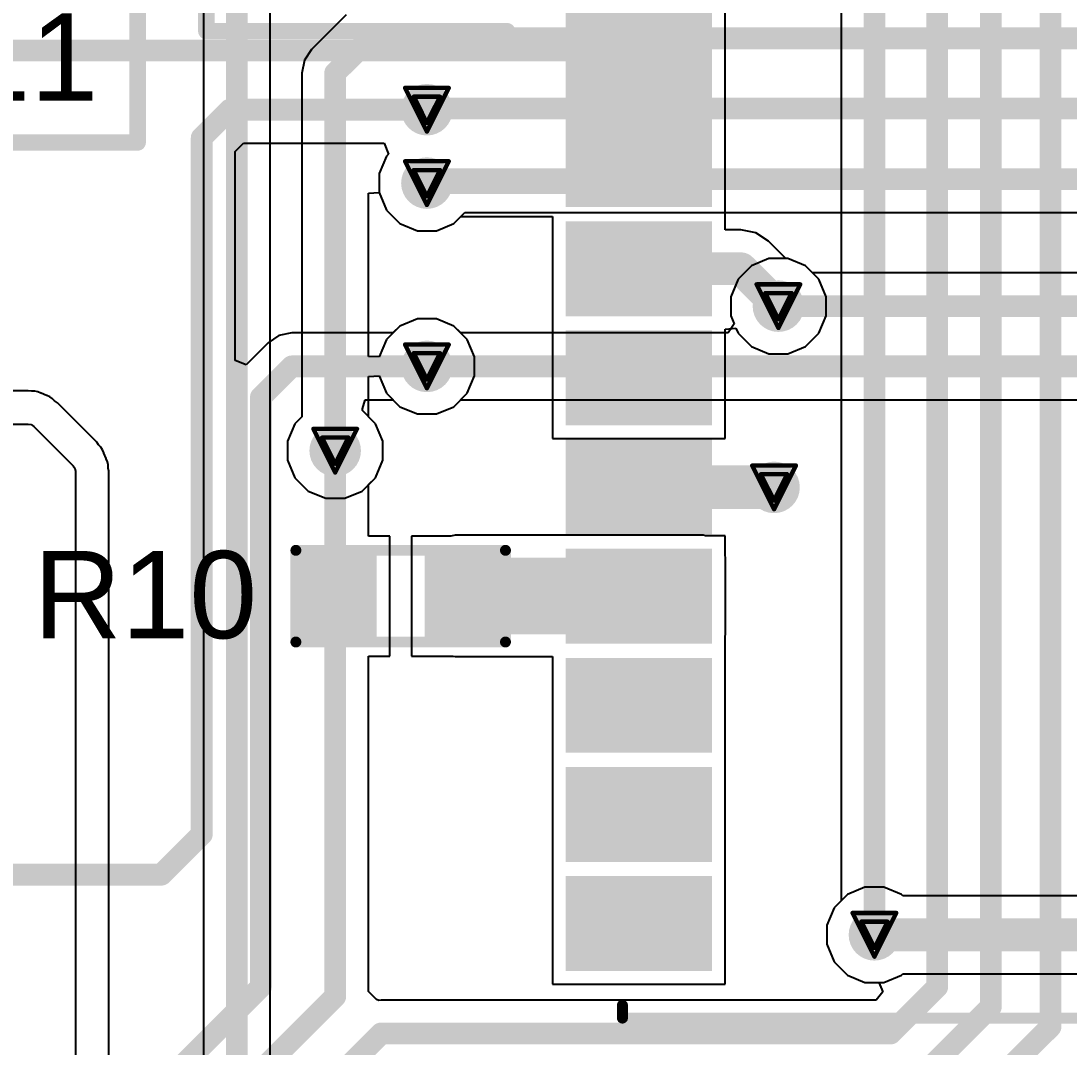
# Model space of a CAD drawing. Header units: inches. Extents: x -1 to 208, y -10 to 150.
# Drawn here: x 24.06 to 36.25, y 49.77 to 61.71 of the extents above; entities that cross this region are included whole.
import ezdxf

# ---------------------------------------------------------------- set-up
doc = ezdxf.new("R2010")
doc.units = ezdxf.units.IN
for name, color, linetype in [('Bottom Layer', 5, 'Continuous'), ('Drill Drawing', 1, 'Continuous'), ('Top Layer', 1, 'Continuous'), ('Top Overlay', 2, 'Continuous'), ('Top Paste', 8, 'Continuous'), ('Top Solder', 216, 'Continuous'), ('Via Holes', 16, 'Continuous')]:
    doc.layers.add(name, color=color, linetype=linetype)
doc.styles.add('Arial', font='', dxfattribs={"height": 0.2})
doc.styles.get('Arial').set_extended_font_data('Arial')

# ---------------------------------------------------------------- blocks, each defined once
blk = doc.blocks.new('ESP32_WROVER_E_N16R8_12')
at = {"layer": 'Top Layer'}
for points in [[(-9.5, -0.82), (-8, -0.82), (-8, -1.72), (-9.5, -1.72)], [(-9.5, -2.09), (-8, -2.09), (-8, -2.99), (-9.5, -2.99)], [(-9.5, -3.36), (-8, -3.36), (-8, -4.26), (-9.5, -4.26)], [(-9.5, -4.63), (-8, -4.63), (-8, -5.53), (-9.5, -5.53)], [(-9.5, -5.9), (-8, -5.9), (-8, -6.8), (-9.5, -6.8)], [(-9.5, -7.17), (-8, -7.17), (-8, -8.07), (-9.5, -8.07)], [(-9.5, -8.44), (-8, -8.44), (-8, -9.34), (-9.5, -9.34)], [(-9.5, -9.71), (-8, -9.71), (-8, -10.61), (-9.5, -10.61)], [(-9.5, -10.98), (-8, -10.98), (-8, -11.88), (-9.5, -11.88)]]:
    blk.add_hatch(color=1, dxfattribs=at).paths.add_polyline_path(points)
at = {"layer": 'Top Paste'}
for points in [[(-9.5, -0.82), (-8, -0.82), (-8, -1.72), (-9.5, -1.72)], [(-9.5, -2.09), (-8, -2.09), (-8, -2.99), (-9.5, -2.99)], [(-9.5, -3.36), (-8, -3.36), (-8, -4.26), (-9.5, -4.26)], [(-9.5, -4.63), (-8, -4.63), (-8, -5.53), (-9.5, -5.53)], [(-9.5, -5.9), (-8, -5.9), (-8, -6.8), (-9.5, -6.8)], [(-9.5, -7.17), (-8, -7.17), (-8, -8.07), (-9.5, -8.07)], [(-9.5, -8.44), (-8, -8.44), (-8, -9.34), (-9.5, -9.34)], [(-9.5, -9.71), (-8, -9.71), (-8, -10.61), (-9.5, -10.61)], [(-9.5, -10.98), (-8, -10.98), (-8, -11.88), (-9.5, -11.88)]]:
    blk.add_hatch(color=8, dxfattribs=at).paths.add_polyline_path(points)
at = {"layer": 'Top Solder'}
for points in [[(-9.602, -0.718), (-7.898, -0.718), (-7.898, -1.822), (-9.602, -1.822)], [(-9.602, -1.988), (-7.898, -1.988), (-7.898, -3.092), (-9.602, -3.092)], [(-9.602, -3.258), (-7.898, -3.258), (-7.898, -4.362), (-9.602, -4.362)], [(-9.602, -4.528), (-7.898, -4.528), (-7.898, -5.632), (-9.602, -5.632)], [(-9.602, -5.798), (-7.898, -5.798), (-7.898, -6.902), (-9.602, -6.902)], [(-9.602, -7.068), (-7.898, -7.068), (-7.898, -8.172), (-9.602, -8.172)], [(-9.602, -8.338), (-7.898, -8.338), (-7.898, -9.442), (-9.602, -9.442)], [(-9.602, -9.608), (-7.898, -9.608), (-7.898, -10.712), (-9.602, -10.712)], [(-9.602, -10.878), (-7.898, -10.878), (-7.898, -11.982), (-9.602, -11.982)]]:
    blk.add_hatch(color=216, dxfattribs=at).paths.add_polyline_path(points)
at = {"layer": 'Top Overlay'}
for points in [[(-8.94, -12.53, 0.127, 0.127, 0), (-8.94, -12.38, 0.127, 0.127, 0)], [(-8.94, -12.53, 0.127, 0.127, 0), (9.06, -12.53, 0.127, 0.127, 0)]]:
    blk.add_lwpolyline(points, format="xyseb", dxfattribs=at)
for points in [[(-8.972, -12.38, 0.0635, 0.0635, 1), (-8.908, -12.38, 0.0635, 0.0635, 1)], [(-8.972, -12.53, 0.0635, 0.0635, 1), (-8.908, -12.53, 0.0635, 0.0635, 1)], [(-8.972, -12.53, 0.0635, 0.0635, 1), (-8.908, -12.53, 0.0635, 0.0635, 1)]]:
    blk.add_lwpolyline(points, format="xyseb", close=True, dxfattribs=at)
blk = doc.blocks.new('R___0603_68')
at = {"layer": 'Top Layer'}
for points in [[(-0.381, 0.4445), (-0.381, -0.4445), (-1.143, -0.4445), (-1.143, 0.4445)], [(1.143, 0.4445), (1.143, -0.4445), (0.381, -0.4445), (0.381, 0.4445)]]:
    blk.add_hatch(color=1, dxfattribs=at).paths.add_polyline_path(points)
at = {"layer": 'Top Paste'}
for points in [[(-0.381, 0.4445), (-0.381, -0.4445), (-1.143, -0.4445), (-1.143, 0.4445)], [(1.143, 0.4445), (1.143, -0.4445), (0.381, -0.4445), (0.381, 0.4445)]]:
    blk.add_hatch(color=8, dxfattribs=at).paths.add_polyline_path(points)
at = {"layer": 'Top Solder'}
for points in [[(-0.2794, 0.5461), (-0.2794, -0.5461), (-1.2446, -0.5461), (-1.2446, 0.5461)], [(1.2446, 0.5461), (1.2446, -0.5461), (0.2794, -0.5461), (0.2794, 0.5461)]]:
    blk.add_hatch(color=216, dxfattribs=at).paths.add_polyline_path(points)
at = {"layer": 'Top Overlay'}
for points in [[(-1.2192, 0.5334, 0.127, 0.127, 0), (-1.2192, -0.5334, 0.127, 0.127, 0)], [(1.2192, 0.5334, 0.127, 0.127, 0), (-1.2192, 0.5334, 0.127, 0.127, 0)], [(1.2192, 0.5334, 0.127, 0.127, 0), (1.2192, -0.5334, 0.127, 0.127, 0)], [(1.2192, -0.5334, 0.127, 0.127, 0), (-1.2192, -0.5334, 0.127, 0.127, 0)]]:
    blk.add_lwpolyline(points, format="xyseb", dxfattribs=at)
for points in [[(-1.25095, 0.5334, 0.0635, 0.0635, 1), (-1.18745, 0.5334, 0.0635, 0.0635, 1)], [(-1.25095, 0.5334, 0.0635, 0.0635, 1), (-1.18745, 0.5334, 0.0635, 0.0635, 1)], [(1.18745, 0.5334, 0.0635, 0.0635, 1), (1.25095, 0.5334, 0.0635, 0.0635, 1)], [(1.18745, 0.5334, 0.0635, 0.0635, 1), (1.25095, 0.5334, 0.0635, 0.0635, 1)], [(-1.25095, -0.5334, 0.0635, 0.0635, 1), (-1.18745, -0.5334, 0.0635, 0.0635, 1)], [(-1.25095, -0.5334, 0.0635, 0.0635, 1), (-1.18745, -0.5334, 0.0635, 0.0635, 1)], [(1.18745, -0.5334, 0.0635, 0.0635, 1), (1.25095, -0.5334, 0.0635, 0.0635, 1)], [(1.18745, -0.5334, 0.0635, 0.0635, 1), (1.25095, -0.5334, 0.0635, 0.0635, 1)]]:
    blk.add_lwpolyline(points, format="xyseb", close=True, dxfattribs=at)

msp = doc.modelspace()

# ---------------------------------------------------------------- hatches: boundary and pattern name
at = {"layer": 'Bottom Layer'}
h = msp.add_hatch(color=5, dxfattribs=at)
edge = h.paths.add_edge_path()
edge.add_arc((28.778, 60.681), 0.3, 0, 360)
h = msp.add_hatch(color=5, dxfattribs=at)
edge = h.paths.add_edge_path()
edge.add_arc((28.778, 59.827), 0.3, 0, 360)
h = msp.add_hatch(color=5, dxfattribs=at)
edge = h.paths.add_edge_path()
edge.add_arc((32.868, 58.395), 0.3, 0, 360)
h = msp.add_hatch(color=5, dxfattribs=at)
edge = h.paths.add_edge_path()
edge.add_arc((28.778, 57.694), 0.3, 0, 360)
h = msp.add_hatch(color=5, dxfattribs=at)
edge = h.paths.add_edge_path()
edge.add_arc((27.711, 56.713), 0.3, 0, 360)
h = msp.add_hatch(color=5, dxfattribs=at)
edge = h.paths.add_edge_path()
edge.add_arc((32.817, 56.286), 0.3, 0, 360)
h = msp.add_hatch(color=5, dxfattribs=at)
edge = h.paths.add_edge_path()
edge.add_arc((33.985, 51.079), 0.3, 0, 360)
at = {"layer": 'Top Layer'}
h = msp.add_hatch(color=1, dxfattribs=at)
edge = h.paths.add_edge_path()
edge.add_arc((28.778, 60.681), 0.3, 0, 360)
h = msp.add_hatch(color=1, dxfattribs=at)
edge = h.paths.add_edge_path()
edge.add_arc((28.778, 59.827), 0.3, 0, 360)
h = msp.add_hatch(color=1, dxfattribs=at)
edge = h.paths.add_edge_path()
edge.add_arc((32.868, 58.395), 0.3, 0, 360)
h = msp.add_hatch(color=1, dxfattribs=at)
edge = h.paths.add_edge_path()
edge.add_arc((28.778, 57.694), 0.3, 0, 360)
h = msp.add_hatch(color=1, dxfattribs=at)
edge = h.paths.add_edge_path()
edge.add_arc((27.711, 56.713), 0.3, 0, 360)
h = msp.add_hatch(color=1, dxfattribs=at)
edge = h.paths.add_edge_path()
edge.add_arc((32.817, 56.286), 0.3, 0, 360)
msp.add_hatch(color=1, dxfattribs=at).paths.add_polyline_path([(29.108, 54.576), (31.993, 54.576), (31.993, 55.47), (29.108, 55.47)])
h = msp.add_hatch(color=1, dxfattribs=at)
edge = h.paths.add_edge_path()
edge.add_arc((33.985, 51.079), 0.3, 0, 360)
at = {"layer": 'Via Holes'}
h = msp.add_hatch(color=7, dxfattribs=at)
edge = h.paths.add_edge_path()
edge.add_arc((28.778, 60.681), 0.15, 0, 360)
h = msp.add_hatch(color=7, dxfattribs=at)
edge = h.paths.add_edge_path()
edge.add_arc((28.778, 59.827), 0.15, 0, 360)
h = msp.add_hatch(color=7, dxfattribs=at)
edge = h.paths.add_edge_path()
edge.add_arc((32.868, 58.395), 0.15, 0, 360)
h = msp.add_hatch(color=7, dxfattribs=at)
edge = h.paths.add_edge_path()
edge.add_arc((28.778, 57.694), 0.15, 0, 360)
h = msp.add_hatch(color=7, dxfattribs=at)
edge = h.paths.add_edge_path()
edge.add_arc((27.711, 56.713), 0.15, 0, 360)
h = msp.add_hatch(color=7, dxfattribs=at)
edge = h.paths.add_edge_path()
edge.add_arc((32.817, 56.286), 0.15, 0, 360)
h = msp.add_hatch(color=7, dxfattribs=at)
edge = h.paths.add_edge_path()
edge.add_arc((33.985, 51.079), 0.15, 0, 360)

# ---------------------------------------------------------------- linework, layer by layer
at = {"layer": 'Bottom Layer'}
for p, q in [((26.956, 42.074), (26.956, 67.598)), ((26.179, 67.437), (26.179, 42.074)), ((27.84, 61.786), (27.437, 61.383)), ((27.437, 61.383), (27.353, 61.257)), ((27.353, 61.257), (27.323, 61.108)), ((27.323, 61.108), (27.323, 57.108)), ((28.1, 59.71), (28.224, 59.716)), ((28.1, 57.811), (28.1, 59.71)), ((28.224, 59.716), (28.309, 59.513)), ((28.309, 59.513), (28.464, 59.357)), ((29.092, 59.357), (29.219, 59.484)), ((29.219, 59.484), (53.448, 59.484)), ((28.464, 59.357), (28.668, 59.273)), ((28.668, 59.273), (28.888, 59.273)), ((28.888, 59.273), (29.092, 59.357)), ((32.757, 58.949), (32.554, 58.864)), ((32.978, 58.949), (32.757, 58.949)), ((33.181, 58.864), (32.978, 58.949)), ((32.554, 58.864), (32.398, 58.708)), ((33.263, 58.783), (33.181, 58.864)), ((55.267, 58.783), (33.263, 58.783)), ((32.398, 58.708), (32.314, 58.505)), ((32.314, 58.505), (32.314, 58.284)), ((28.668, 58.248), (28.464, 58.164)), ((28.888, 58.248), (28.668, 58.248)), ((29.092, 58.164), (28.888, 58.248)), ((32.353, 58.188), (32.283, 58.083)), ((32.314, 58.284), (32.353, 58.188)), ((28.464, 58.164), (28.309, 58.008)), ((29.173, 58.083), (29.092, 58.164)), ((32.283, 58.083), (29.173, 58.083)), ((28.309, 58.008), (28.224, 57.805)), ((28.224, 57.805), (28.1, 57.811)), ((28.1, 57.578), (28.224, 57.584)), ((28.1, 57.108), (28.1, 57.578)), ((28.224, 57.584), (28.309, 57.381)), ((24.139, 57.411), (13.41, 57.411)), ((24.176, 57.404), (24.139, 57.411)), ((24.215, 57.404), (24.176, 57.404)), ((24.25, 57.397), (24.215, 57.404)), ((24.285, 57.382), (24.25, 57.397)), ((24.287, 57.382), (24.285, 57.382)), ((24.289, 57.381), (24.287, 57.382)), ((24.351, 57.355), (24.289, 57.381)), ((24.353, 57.355), (24.351, 57.355)), ((24.355, 57.354), (24.353, 57.355)), ((24.39, 57.339), (24.355, 57.354)), ((24.42, 57.319), (24.39, 57.339)), ((24.447, 57.292), (24.42, 57.319)), ((28.309, 57.381), (28.464, 57.225)), ((24.479, 57.271), (24.447, 57.292)), ((24.936, 56.813), (24.479, 57.271)), ((28.464, 57.225), (28.668, 57.14)), ((28.888, 57.14), (29.092, 57.225)), ((29.092, 57.225), (29.173, 57.306)), ((29.173, 57.306), (51.172, 57.306)), ((27.323, 57.108), (27.242, 57.027)), ((28.181, 57.027), (28.1, 57.108)), ((28.668, 57.14), (28.888, 57.14)), ((12.964, 57.023), (24.139, 57.023)), ((24.139, 57.023), (24.174, 57.016)), ((24.174, 57.016), (24.204, 56.996)), ((24.204, 56.996), (24.4, 56.8)), ((27.242, 57.027), (27.157, 56.823)), ((28.265, 56.823), (28.181, 57.027)), ((24.4, 56.8), (24.662, 56.538)), ((24.958, 56.781), (24.936, 56.813)), ((24.985, 56.754), (24.958, 56.781)), ((25.005, 56.724), (24.985, 56.754)), ((25.019, 56.689), (25.005, 56.724)), ((27.157, 56.823), (27.157, 56.603)), ((28.265, 56.603), (28.265, 56.823)), ((25.021, 56.687), (25.019, 56.689)), ((25.021, 56.685), (25.021, 56.687)), ((25.046, 56.623), (25.021, 56.685)), ((25.048, 56.622), (25.046, 56.623)), ((25.048, 56.619), (25.048, 56.622)), ((25.063, 56.584), (25.048, 56.619)), ((25.07, 56.549), (25.063, 56.584)), ((27.157, 56.603), (27.242, 56.399)), ((28.181, 56.399), (28.265, 56.603)), ((24.662, 56.538), (24.682, 56.508)), ((24.682, 56.508), (24.689, 56.473)), ((24.689, 56.473), (24.689, 53.491)), ((25.07, 56.51), (25.07, 56.549)), ((25.077, 56.473), (25.07, 56.51)), ((25.077, 53.491), (25.077, 56.473)), ((27.242, 56.399), (27.398, 56.243)), ((28.025, 56.243), (28.181, 56.399)), ((27.398, 56.243), (27.601, 56.159)), ((27.822, 56.159), (28.025, 56.243)), ((27.601, 56.159), (27.822, 56.159)), ((24.689, 53.491), (24.689, 48.934)), ((25.077, 48.934), (25.077, 53.491)), ((33.875, 51.633), (33.671, 51.549)), ((34.095, 51.633), (33.875, 51.633)), ((34.299, 51.549), (34.095, 51.633)), ((33.671, 51.549), (33.516, 51.393)), ((34.315, 51.533), (34.299, 51.549)), ((53.705, 51.533), (34.315, 51.533)), ((33.516, 51.393), (33.431, 51.19)), ((33.431, 51.19), (33.431, 50.969)), ((33.431, 50.969), (33.516, 50.766)), ((33.516, 50.766), (33.671, 50.61)), ((33.671, 50.61), (33.875, 50.525)), ((34.095, 50.525), (34.299, 50.61)), ((34.299, 50.61), (34.315, 50.626)), ((34.315, 50.626), (53.517, 50.626)), ((33.875, 50.525), (34.095, 50.525))]:
    msp.add_line(p, q, dxfattribs=at)
for points in [[(26.567, 41.679, 0.254, 0.254, 0), (26.567, 67.598, 0.254, 0.254, 0)], [(27.711, 61.108, 0.254, 0.254, 0), (28.115, 61.511, 0.254, 0.254, 0)], [(28.115, 61.511, 0.254, 0.254, 0), (52.811, 61.511, 0.254, 0.254, 0)], [(27.711, 56.713, 0.254, 0.254, 0), (27.711, 61.108, 0.254, 0.254, 0)], [(28.778, 60.681, 0.254, 0.254, 0), (28.794, 60.696, 0.254, 0.254, 0)], [(28.794, 60.696, 0.254, 0.254, 0), (36.738, 60.696, 0.254, 0.254, 0)], [(28.778, 59.827, 0.254, 0.254, 0), (28.824, 59.873, 0.254, 0.254, 0)], [(28.824, 59.873, 0.254, 0.254, 0), (53.751, 59.873, 0.254, 0.254, 0)], [(32.868, 58.395, 0.254, 0.254, 0), (55.662, 58.395, 0.254, 0.254, 0)], [(28.778, 57.694, 0.254, 0.254, 0), (51.567, 57.694, 0.254, 0.254, 0)], [(33.985, 51.079, 0.381, 0.381, 0), (53.705, 51.079, 0.381, 0.381, 0)]]:
    msp.add_lwpolyline(points, format="xyseb", dxfattribs=at)
for points in [[(28.051, 61.511, 0.127, 0.127, 1), (28.178, 61.511, 0.127, 0.127, 1)], [(28.051, 61.511, 0.127, 0.127, 1), (28.178, 61.511, 0.127, 0.127, 1)], [(27.648, 61.108, 0.127, 0.127, 1), (27.775, 61.108, 0.127, 0.127, 1)], [(27.648, 61.108, 0.127, 0.127, 1), (27.775, 61.108, 0.127, 0.127, 1)], [(28.715, 60.681, 0.127, 0.127, 1), (28.842, 60.681, 0.127, 0.127, 1)], [(28.73, 60.696, 0.127, 0.127, 1), (28.857, 60.696, 0.127, 0.127, 1)], [(28.73, 60.696, 0.127, 0.127, 1), (28.857, 60.696, 0.127, 0.127, 1)], [(28.761, 59.873, 0.127, 0.127, 1), (28.888, 59.873, 0.127, 0.127, 1)], [(28.761, 59.873, 0.127, 0.127, 1), (28.888, 59.873, 0.127, 0.127, 1)], [(28.715, 59.827, 0.127, 0.127, 1), (28.842, 59.827, 0.127, 0.127, 1)], [(32.804, 58.395, 0.127, 0.127, 1), (32.931, 58.395, 0.127, 0.127, 1)], [(28.715, 57.694, 0.127, 0.127, 1), (28.842, 57.694, 0.127, 0.127, 1)], [(27.648, 56.713, 0.127, 0.127, 1), (27.775, 56.713, 0.127, 0.127, 1)], [(33.89, 51.079, 0.191, 0.191, 1), (34.08, 51.079, 0.191, 0.191, 1)]]:
    msp.add_lwpolyline(points, format="xyseb", close=True, dxfattribs=at)
at = {"layer": 'Drill Drawing'}
for points in [[(28.524, 60.935, 0.0508, 0.0508, 0), (29.032, 60.935, 0.0508, 0.0508, 0)], [(28.524, 60.935, 0.0508, 0.0508, 0), (28.778, 60.427, 0.0508, 0.0508, 0)], [(28.626, 60.833, 0.0508, 0.0508, 0), (28.931, 60.833, 0.0508, 0.0508, 0)], [(28.626, 60.833, 0.0508, 0.0508, 0), (28.778, 60.528, 0.0508, 0.0508, 0)], [(28.778, 60.427, 0.0508, 0.0508, 0), (29.032, 60.935, 0.0508, 0.0508, 0)], [(28.778, 60.528, 0.0508, 0.0508, 0), (28.931, 60.833, 0.0508, 0.0508, 0)], [(28.524, 60.081, 0.0508, 0.0508, 0), (29.032, 60.081, 0.0508, 0.0508, 0)], [(28.524, 60.081, 0.0508, 0.0508, 0), (28.778, 59.573, 0.0508, 0.0508, 0)], [(28.626, 59.979, 0.0508, 0.0508, 0), (28.931, 59.979, 0.0508, 0.0508, 0)], [(28.626, 59.979, 0.0508, 0.0508, 0), (28.778, 59.674, 0.0508, 0.0508, 0)], [(28.778, 59.573, 0.0508, 0.0508, 0), (29.032, 60.081, 0.0508, 0.0508, 0)], [(28.778, 59.674, 0.0508, 0.0508, 0), (28.931, 59.979, 0.0508, 0.0508, 0)], [(32.614, 58.649, 0.0508, 0.0508, 0), (33.122, 58.649, 0.0508, 0.0508, 0)], [(32.614, 58.649, 0.0508, 0.0508, 0), (32.868, 58.141, 0.0508, 0.0508, 0)], [(32.868, 58.141, 0.0508, 0.0508, 0), (33.122, 58.649, 0.0508, 0.0508, 0)], [(32.715, 58.547, 0.0508, 0.0508, 0), (33.02, 58.547, 0.0508, 0.0508, 0)], [(32.715, 58.547, 0.0508, 0.0508, 0), (32.868, 58.242, 0.0508, 0.0508, 0)], [(32.868, 58.242, 0.0508, 0.0508, 0), (33.02, 58.547, 0.0508, 0.0508, 0)], [(28.524, 57.948, 0.0508, 0.0508, 0), (29.032, 57.948, 0.0508, 0.0508, 0)], [(28.524, 57.948, 0.0508, 0.0508, 0), (28.778, 57.44, 0.0508, 0.0508, 0)], [(28.778, 57.44, 0.0508, 0.0508, 0), (29.032, 57.948, 0.0508, 0.0508, 0)], [(28.626, 57.847, 0.0508, 0.0508, 0), (28.931, 57.847, 0.0508, 0.0508, 0)], [(28.626, 57.847, 0.0508, 0.0508, 0), (28.778, 57.542, 0.0508, 0.0508, 0)], [(28.778, 57.542, 0.0508, 0.0508, 0), (28.931, 57.847, 0.0508, 0.0508, 0)], [(27.457, 56.967, 0.0508, 0.0508, 0), (27.965, 56.967, 0.0508, 0.0508, 0)], [(27.457, 56.967, 0.0508, 0.0508, 0), (27.711, 56.459, 0.0508, 0.0508, 0)], [(27.711, 56.459, 0.0508, 0.0508, 0), (27.965, 56.967, 0.0508, 0.0508, 0)], [(27.559, 56.865, 0.0508, 0.0508, 0), (27.864, 56.865, 0.0508, 0.0508, 0)], [(27.559, 56.865, 0.0508, 0.0508, 0), (27.711, 56.561, 0.0508, 0.0508, 0)], [(27.711, 56.561, 0.0508, 0.0508, 0), (27.864, 56.865, 0.0508, 0.0508, 0)], [(32.563, 56.54, 0.0508, 0.0508, 0), (33.071, 56.54, 0.0508, 0.0508, 0)], [(32.563, 56.54, 0.0508, 0.0508, 0), (32.817, 56.032, 0.0508, 0.0508, 0)], [(32.664, 56.439, 0.0508, 0.0508, 0), (32.969, 56.439, 0.0508, 0.0508, 0)], [(32.664, 56.439, 0.0508, 0.0508, 0), (32.817, 56.134, 0.0508, 0.0508, 0)], [(32.817, 56.032, 0.0508, 0.0508, 0), (33.071, 56.54, 0.0508, 0.0508, 0)], [(32.817, 56.134, 0.0508, 0.0508, 0), (32.969, 56.439, 0.0508, 0.0508, 0)], [(33.731, 51.333, 0.0508, 0.0508, 0), (34.239, 51.333, 0.0508, 0.0508, 0)], [(33.731, 51.333, 0.0508, 0.0508, 0), (33.985, 50.825, 0.0508, 0.0508, 0)], [(33.985, 50.825, 0.0508, 0.0508, 0), (34.239, 51.333, 0.0508, 0.0508, 0)], [(33.833, 51.232, 0.0508, 0.0508, 0), (34.138, 51.232, 0.0508, 0.0508, 0)], [(33.833, 51.232, 0.0508, 0.0508, 0), (33.985, 50.927, 0.0508, 0.0508, 0)], [(33.985, 50.927, 0.0508, 0.0508, 0), (34.138, 51.232, 0.0508, 0.0508, 0)]]:
    msp.add_lwpolyline(points, format="xyseb", dxfattribs=at)
for points in [[(28.512, 60.935, 0.0254, 0.0254, 1), (28.537, 60.935, 0.0254, 0.0254, 1)], [(28.512, 60.935, 0.0254, 0.0254, 1), (28.537, 60.935, 0.0254, 0.0254, 1)], [(28.613, 60.833, 0.0254, 0.0254, 1), (28.639, 60.833, 0.0254, 0.0254, 1)], [(28.613, 60.833, 0.0254, 0.0254, 1), (28.639, 60.833, 0.0254, 0.0254, 1)], [(28.918, 60.833, 0.0254, 0.0254, 1), (28.943, 60.833, 0.0254, 0.0254, 1)], [(28.918, 60.833, 0.0254, 0.0254, 1), (28.943, 60.833, 0.0254, 0.0254, 1)], [(29.02, 60.935, 0.0254, 0.0254, 1), (29.045, 60.935, 0.0254, 0.0254, 1)], [(29.02, 60.935, 0.0254, 0.0254, 1), (29.045, 60.935, 0.0254, 0.0254, 1)], [(28.765, 60.528, 0.0254, 0.0254, 1), (28.791, 60.528, 0.0254, 0.0254, 1)], [(28.765, 60.528, 0.0254, 0.0254, 1), (28.791, 60.528, 0.0254, 0.0254, 1)], [(28.765, 60.427, 0.0254, 0.0254, 1), (28.791, 60.427, 0.0254, 0.0254, 1)], [(28.765, 60.427, 0.0254, 0.0254, 1), (28.791, 60.427, 0.0254, 0.0254, 1)], [(28.512, 60.081, 0.0254, 0.0254, 1), (28.537, 60.081, 0.0254, 0.0254, 1)], [(28.512, 60.081, 0.0254, 0.0254, 1), (28.537, 60.081, 0.0254, 0.0254, 1)], [(28.613, 59.979, 0.0254, 0.0254, 1), (28.639, 59.979, 0.0254, 0.0254, 1)], [(28.613, 59.979, 0.0254, 0.0254, 1), (28.639, 59.979, 0.0254, 0.0254, 1)], [(28.918, 59.979, 0.0254, 0.0254, 1), (28.943, 59.979, 0.0254, 0.0254, 1)], [(28.918, 59.979, 0.0254, 0.0254, 1), (28.943, 59.979, 0.0254, 0.0254, 1)], [(29.02, 60.081, 0.0254, 0.0254, 1), (29.045, 60.081, 0.0254, 0.0254, 1)], [(29.02, 60.081, 0.0254, 0.0254, 1), (29.045, 60.081, 0.0254, 0.0254, 1)], [(28.765, 59.674, 0.0254, 0.0254, 1), (28.791, 59.674, 0.0254, 0.0254, 1)], [(28.765, 59.674, 0.0254, 0.0254, 1), (28.791, 59.674, 0.0254, 0.0254, 1)], [(28.765, 59.573, 0.0254, 0.0254, 1), (28.791, 59.573, 0.0254, 0.0254, 1)], [(28.765, 59.573, 0.0254, 0.0254, 1), (28.791, 59.573, 0.0254, 0.0254, 1)], [(32.601, 58.649, 0.0254, 0.0254, 1), (32.626, 58.649, 0.0254, 0.0254, 1)], [(32.601, 58.649, 0.0254, 0.0254, 1), (32.626, 58.649, 0.0254, 0.0254, 1)], [(33.109, 58.649, 0.0254, 0.0254, 1), (33.134, 58.649, 0.0254, 0.0254, 1)], [(33.109, 58.649, 0.0254, 0.0254, 1), (33.134, 58.649, 0.0254, 0.0254, 1)], [(32.703, 58.547, 0.0254, 0.0254, 1), (32.728, 58.547, 0.0254, 0.0254, 1)], [(32.703, 58.547, 0.0254, 0.0254, 1), (32.728, 58.547, 0.0254, 0.0254, 1)], [(33.007, 58.547, 0.0254, 0.0254, 1), (33.033, 58.547, 0.0254, 0.0254, 1)], [(33.007, 58.547, 0.0254, 0.0254, 1), (33.033, 58.547, 0.0254, 0.0254, 1)], [(32.855, 58.242, 0.0254, 0.0254, 1), (32.88, 58.242, 0.0254, 0.0254, 1)], [(32.855, 58.242, 0.0254, 0.0254, 1), (32.88, 58.242, 0.0254, 0.0254, 1)], [(32.855, 58.141, 0.0254, 0.0254, 1), (32.88, 58.141, 0.0254, 0.0254, 1)], [(32.855, 58.141, 0.0254, 0.0254, 1), (32.88, 58.141, 0.0254, 0.0254, 1)], [(28.512, 57.948, 0.0254, 0.0254, 1), (28.537, 57.948, 0.0254, 0.0254, 1)], [(28.512, 57.948, 0.0254, 0.0254, 1), (28.537, 57.948, 0.0254, 0.0254, 1)], [(29.02, 57.948, 0.0254, 0.0254, 1), (29.045, 57.948, 0.0254, 0.0254, 1)], [(29.02, 57.948, 0.0254, 0.0254, 1), (29.045, 57.948, 0.0254, 0.0254, 1)], [(28.613, 57.847, 0.0254, 0.0254, 1), (28.639, 57.847, 0.0254, 0.0254, 1)], [(28.613, 57.847, 0.0254, 0.0254, 1), (28.639, 57.847, 0.0254, 0.0254, 1)], [(28.918, 57.847, 0.0254, 0.0254, 1), (28.943, 57.847, 0.0254, 0.0254, 1)], [(28.918, 57.847, 0.0254, 0.0254, 1), (28.943, 57.847, 0.0254, 0.0254, 1)], [(28.765, 57.542, 0.0254, 0.0254, 1), (28.791, 57.542, 0.0254, 0.0254, 1)], [(28.765, 57.542, 0.0254, 0.0254, 1), (28.791, 57.542, 0.0254, 0.0254, 1)], [(28.765, 57.44, 0.0254, 0.0254, 1), (28.791, 57.44, 0.0254, 0.0254, 1)], [(28.765, 57.44, 0.0254, 0.0254, 1), (28.791, 57.44, 0.0254, 0.0254, 1)], [(27.445, 56.967, 0.0254, 0.0254, 1), (27.47, 56.967, 0.0254, 0.0254, 1)], [(27.445, 56.967, 0.0254, 0.0254, 1), (27.47, 56.967, 0.0254, 0.0254, 1)], [(27.953, 56.967, 0.0254, 0.0254, 1), (27.978, 56.967, 0.0254, 0.0254, 1)], [(27.953, 56.967, 0.0254, 0.0254, 1), (27.978, 56.967, 0.0254, 0.0254, 1)], [(27.546, 56.865, 0.0254, 0.0254, 1), (27.572, 56.865, 0.0254, 0.0254, 1)], [(27.546, 56.865, 0.0254, 0.0254, 1), (27.572, 56.865, 0.0254, 0.0254, 1)], [(27.851, 56.865, 0.0254, 0.0254, 1), (27.877, 56.865, 0.0254, 0.0254, 1)], [(27.851, 56.865, 0.0254, 0.0254, 1), (27.877, 56.865, 0.0254, 0.0254, 1)], [(27.699, 56.561, 0.0254, 0.0254, 1), (27.724, 56.561, 0.0254, 0.0254, 1)], [(27.699, 56.561, 0.0254, 0.0254, 1), (27.724, 56.561, 0.0254, 0.0254, 1)], [(27.699, 56.459, 0.0254, 0.0254, 1), (27.724, 56.459, 0.0254, 0.0254, 1)], [(27.699, 56.459, 0.0254, 0.0254, 1), (27.724, 56.459, 0.0254, 0.0254, 1)], [(32.55, 56.54, 0.0254, 0.0254, 1), (32.575, 56.54, 0.0254, 0.0254, 1)], [(32.55, 56.54, 0.0254, 0.0254, 1), (32.575, 56.54, 0.0254, 0.0254, 1)], [(32.652, 56.439, 0.0254, 0.0254, 1), (32.677, 56.439, 0.0254, 0.0254, 1)], [(32.652, 56.439, 0.0254, 0.0254, 1), (32.677, 56.439, 0.0254, 0.0254, 1)], [(32.956, 56.439, 0.0254, 0.0254, 1), (32.982, 56.439, 0.0254, 0.0254, 1)], [(32.956, 56.439, 0.0254, 0.0254, 1), (32.982, 56.439, 0.0254, 0.0254, 1)], [(33.058, 56.54, 0.0254, 0.0254, 1), (33.084, 56.54, 0.0254, 0.0254, 1)], [(33.058, 56.54, 0.0254, 0.0254, 1), (33.084, 56.54, 0.0254, 0.0254, 1)], [(32.804, 56.134, 0.0254, 0.0254, 1), (32.83, 56.134, 0.0254, 0.0254, 1)], [(32.804, 56.134, 0.0254, 0.0254, 1), (32.83, 56.134, 0.0254, 0.0254, 1)], [(32.804, 56.032, 0.0254, 0.0254, 1), (32.83, 56.032, 0.0254, 0.0254, 1)], [(32.804, 56.032, 0.0254, 0.0254, 1), (32.83, 56.032, 0.0254, 0.0254, 1)], [(33.718, 51.333, 0.0254, 0.0254, 1), (33.744, 51.333, 0.0254, 0.0254, 1)], [(33.718, 51.333, 0.0254, 0.0254, 1), (33.744, 51.333, 0.0254, 0.0254, 1)], [(34.226, 51.333, 0.0254, 0.0254, 1), (34.252, 51.333, 0.0254, 0.0254, 1)], [(34.226, 51.333, 0.0254, 0.0254, 1), (34.252, 51.333, 0.0254, 0.0254, 1)], [(33.82, 51.232, 0.0254, 0.0254, 1), (33.846, 51.232, 0.0254, 0.0254, 1)], [(33.82, 51.232, 0.0254, 0.0254, 1), (33.846, 51.232, 0.0254, 0.0254, 1)], [(34.125, 51.232, 0.0254, 0.0254, 1), (34.15, 51.232, 0.0254, 0.0254, 1)], [(34.125, 51.232, 0.0254, 0.0254, 1), (34.15, 51.232, 0.0254, 0.0254, 1)], [(33.972, 50.927, 0.0254, 0.0254, 1), (33.998, 50.927, 0.0254, 0.0254, 1)], [(33.972, 50.927, 0.0254, 0.0254, 1), (33.998, 50.927, 0.0254, 0.0254, 1)], [(33.972, 50.825, 0.0254, 0.0254, 1), (33.998, 50.825, 0.0254, 0.0254, 1)], [(33.972, 50.825, 0.0254, 0.0254, 1), (33.998, 50.825, 0.0254, 0.0254, 1)]]:
    msp.add_lwpolyline(points, format="xyseb", close=True, dxfattribs=at)
at = {"layer": 'Top Layer'}
for p, q in [((33.597, 63.29), (33.597, 51.474)), ((32.247, 60.666), (32.247, 61.936)), ((32.247, 59.283), (32.247, 60.666)), ((26.547, 60.194), (26.645, 60.292)), ((26.645, 60.292), (28.281, 60.292)), ((28.281, 60.292), (28.333, 60.165)), ((26.547, 57.764), (26.547, 60.194)), ((28.309, 60.14), (28.224, 59.937)), ((28.333, 60.165), (28.309, 60.14)), ((28.224, 59.937), (28.224, 59.716)), ((28.224, 59.716), (28.309, 59.513)), ((28.309, 59.513), (28.464, 59.357)), ((29.092, 59.357), (29.173, 59.438)), ((29.173, 59.438), (30.239, 59.438)), ((30.239, 59.438), (30.239, 58.126)), ((28.464, 59.357), (28.668, 59.273)), ((28.668, 59.273), (28.888, 59.273)), ((28.888, 59.273), (29.092, 59.357)), ((32.432, 59.283), (32.247, 59.283)), ((32.605, 59.249), (32.432, 59.283)), ((32.752, 59.151), (32.605, 59.249)), ((32.955, 58.949), (32.752, 59.151)), ((32.978, 58.949), (32.955, 58.949)), ((33.181, 58.864), (32.978, 58.949)), ((33.337, 58.708), (33.181, 58.864)), ((33.422, 58.505), (33.337, 58.708)), ((33.422, 58.284), (33.422, 58.505)), ((28.668, 58.248), (28.464, 58.164)), ((28.888, 58.248), (28.668, 58.248)), ((29.092, 58.164), (28.888, 58.248)), ((33.337, 58.081), (33.422, 58.284)), ((27.057, 58.053), (26.931, 57.969)), ((27.206, 58.083), (27.057, 58.053)), ((28.383, 58.083), (27.206, 58.083)), ((28.464, 58.164), (28.383, 58.083)), ((29.248, 58.008), (29.092, 58.164)), ((30.239, 58.126), (30.239, 56.856)), ((32.247, 58.126), (32.374, 58.14)), ((32.247, 56.856), (32.247, 58.126)), ((32.374, 58.14), (32.398, 58.081)), ((32.398, 58.081), (32.554, 57.925)), ((33.181, 57.925), (33.337, 58.081)), ((26.931, 57.969), (26.674, 57.712)), ((29.332, 57.805), (29.248, 58.008)), ((32.554, 57.925), (32.757, 57.841)), ((32.978, 57.841), (33.181, 57.925)), ((29.332, 57.584), (29.332, 57.805)), ((32.757, 57.841), (32.978, 57.841)), ((26.674, 57.712), (26.547, 57.764)), ((29.248, 57.381), (29.332, 57.584)), ((29.092, 57.225), (29.248, 57.381)), ((28.029, 57.179), (28.03, 57.199)), ((28.03, 57.199), (28.059, 57.306)), ((28.059, 57.306), (28.383, 57.306)), ((28.383, 57.306), (28.464, 57.225)), ((28.464, 57.225), (28.668, 57.14)), ((28.888, 57.14), (29.092, 57.225)), ((28.181, 57.027), (28.029, 57.179)), ((28.668, 57.14), (28.888, 57.14)), ((28.265, 56.823), (28.181, 57.027)), ((30.239, 56.856), (32.247, 56.856)), ((28.265, 56.603), (28.265, 56.823)), ((28.181, 56.399), (28.265, 56.603)), ((28.1, 56.318), (28.181, 56.399)), ((28.1, 55.719), (28.1, 56.318)), ((29.108, 55.729), (29.056, 55.719)), ((31.993, 55.729), (29.108, 55.729)), ((32.018, 55.724), (31.993, 55.729)), ((28.346, 55.719), (28.1, 55.719)), ((28.346, 54.322), (28.346, 55.719)), ((29.056, 55.719), (28.6, 55.719)), ((28.6, 55.719), (28.6, 54.322)), ((32.247, 55.724), (32.018, 55.724)), ((32.247, 55.495), (32.247, 55.724)), ((32.252, 55.47), (32.247, 55.495)), ((32.252, 54.576), (32.252, 55.47)), ((32.247, 54.551), (32.252, 54.576)), ((32.247, 53.046), (32.247, 54.551)), ((28.1, 50.42), (28.1, 54.322)), ((28.1, 54.322), (28.346, 54.322)), ((28.6, 54.322), (29.083, 54.322)), ((29.083, 54.322), (29.108, 54.317)), ((29.108, 54.317), (30.239, 54.317)), ((30.239, 54.317), (30.239, 53.046)), ((30.239, 53.046), (30.239, 51.776)), ((32.247, 51.776), (32.247, 53.046)), ((30.239, 51.776), (30.239, 50.506)), ((32.247, 50.506), (32.247, 51.776)), ((33.597, 51.474), (33.516, 51.393)), ((33.516, 51.393), (33.431, 51.19)), ((33.431, 51.19), (33.431, 50.969)), ((33.431, 50.969), (33.516, 50.766)), ((33.516, 50.766), (33.671, 50.61)), ((33.671, 50.61), (33.875, 50.525)), ((30.239, 50.506), (32.247, 50.506)), ((33.875, 50.525), (34.036, 50.525)), ((34.036, 50.525), (34.083, 50.417)), ((28.193, 50.325), (28.1, 50.42)), ((34.083, 50.417), (34.004, 50.32)), ((28.22, 50.315), (28.193, 50.325)), ((28.246, 50.32), (28.22, 50.315)), ((34.004, 50.32), (28.246, 50.32))]:
    msp.add_line(p, q, dxfattribs=at)
for points in [[(34.715, 50.472, 0.254, 0.254, 0), (34.715, 72.281, 0.254, 0.254, 0)], [(35.34, 50.242, 0.254, 0.254, 0), (35.34, 69.222, 0.254, 0.254, 0)], [(33.985, 51.079, 0.254, 0.254, 0), (33.985, 63.451, 0.254, 0.254, 0)], [(36.034, 50.01, 0.254, 0.254, 0), (36.034, 63.132, 0.254, 0.254, 0)], [(21.05, 61.37, 0.254, 0.254, 0), (31.243, 61.37, 0.254, 0.254, 0)], [(26.158, 60.355, 0.254, 0.254, 0), (26.485, 60.681, 0.254, 0.254, 0)], [(26.485, 60.681, 0.254, 0.254, 0), (28.778, 60.681, 0.254, 0.254, 0)], [(26.158, 52.248, 0.254, 0.254, 0), (26.158, 60.355, 0.254, 0.254, 0)], [(30.969, 59.827, 0.254, 0.254, 0), (31.243, 60.1, 0.254, 0.254, 0)], [(28.778, 59.827, 0.254, 0.254, 0), (30.969, 59.827, 0.254, 0.254, 0)], [(31.243, 58.83, 0.381, 0.381, 0), (32.432, 58.83, 0.381, 0.381, 0)], [(32.432, 58.83, 0.381, 0.381, 0), (32.868, 58.395, 0.381, 0.381, 0)], [(26.848, 57.336, 0.254, 0.254, 0), (27.206, 57.694, 0.254, 0.254, 0)], [(27.206, 57.694, 0.254, 0.254, 0), (28.746, 57.694, 0.254, 0.254, 0)], [(26.848, 50.474, 0.254, 0.254, 0), (26.848, 57.336, 0.254, 0.254, 0)], [(27.711, 55.02, 0.254, 0.254, 0), (27.711, 56.713, 0.254, 0.254, 0)], [(31.243, 56.29, 0.508, 0.508, 0), (32.817, 56.29, 0.508, 0.508, 0)], [(27.711, 50.362, 0.254, 0.254, 0), (27.711, 55.02, 0.254, 0.254, 0)], [(25.689, 51.779, 0.254, 0.254, 0), (26.158, 52.248, 0.254, 0.254, 0)], [(20.654, 51.779, 0.254, 0.254, 0), (25.689, 51.779, 0.254, 0.254, 0)], [(21.908, 44.559, 0.254, 0.254, 0), (27.711, 50.362, 0.254, 0.254, 0)], [(22.715, 46.341, 0.254, 0.254, 0), (26.848, 50.474, 0.254, 0.254, 0)], [(34.174, 49.931, 0.254, 0.254, 0), (34.715, 50.472, 0.254, 0.254, 0)], [(34.466, 49.368, 0.254, 0.254, 0), (35.34, 50.242, 0.254, 0.254, 0)], [(34.805, 48.782, 0.254, 0.254, 0), (36.034, 50.01, 0.254, 0.254, 0)], [(22.766, 44.452, 0.254, 0.254, 0), (28.246, 49.931, 0.254, 0.254, 0)], [(28.246, 49.931, 0.254, 0.254, 0), (34.174, 49.931, 0.254, 0.254, 0)]]:
    msp.add_lwpolyline(points, format="xyseb", dxfattribs=at)
for points in [[(31.179, 61.37, 0.127, 0.127, 1), (31.306, 61.37, 0.127, 0.127, 1)], [(26.421, 60.681, 0.127, 0.127, 1), (26.548, 60.681, 0.127, 0.127, 1)], [(26.421, 60.681, 0.127, 0.127, 1), (26.548, 60.681, 0.127, 0.127, 1)], [(28.715, 60.681, 0.127, 0.127, 1), (28.842, 60.681, 0.127, 0.127, 1)], [(26.095, 60.355, 0.127, 0.127, 1), (26.222, 60.355, 0.127, 0.127, 1)], [(26.095, 60.355, 0.127, 0.127, 1), (26.222, 60.355, 0.127, 0.127, 1)], [(31.179, 60.1, 0.127, 0.127, 1), (31.306, 60.1, 0.127, 0.127, 1)], [(28.715, 59.827, 0.127, 0.127, 1), (28.842, 59.827, 0.127, 0.127, 1)], [(30.906, 59.827, 0.127, 0.127, 1), (31.033, 59.827, 0.127, 0.127, 1)], [(30.906, 59.827, 0.127, 0.127, 1), (31.033, 59.827, 0.127, 0.127, 1)], [(31.147, 58.83, 0.191, 0.191, 1), (31.338, 58.83, 0.191, 0.191, 1)], [(32.337, 58.83, 0.191, 0.191, 1), (32.527, 58.83, 0.191, 0.191, 1)], [(32.337, 58.83, 0.191, 0.191, 1), (32.527, 58.83, 0.191, 0.191, 1)], [(32.772, 58.395, 0.191, 0.191, 1), (32.963, 58.395, 0.191, 0.191, 1)], [(27.143, 57.694, 0.127, 0.127, 1), (27.27, 57.694, 0.127, 0.127, 1)], [(27.143, 57.694, 0.127, 0.127, 1), (27.27, 57.694, 0.127, 0.127, 1)], [(28.683, 57.694, 0.127, 0.127, 1), (28.81, 57.694, 0.127, 0.127, 1)], [(26.784, 57.336, 0.127, 0.127, 1), (26.911, 57.336, 0.127, 0.127, 1)], [(26.784, 57.336, 0.127, 0.127, 1), (26.911, 57.336, 0.127, 0.127, 1)], [(27.648, 56.713, 0.127, 0.127, 1), (27.775, 56.713, 0.127, 0.127, 1)], [(31.116, 56.29, 0.254, 0.254, 1), (31.37, 56.29, 0.254, 0.254, 1)], [(32.69, 56.29, 0.254, 0.254, 1), (32.944, 56.29, 0.254, 0.254, 1)], [(27.648, 55.02, 0.127, 0.127, 1), (27.775, 55.02, 0.127, 0.127, 1)], [(27.648, 55.02, 0.127, 0.127, 1), (27.775, 55.02, 0.127, 0.127, 1)], [(26.095, 52.248, 0.127, 0.127, 1), (26.222, 52.248, 0.127, 0.127, 1)], [(26.095, 52.248, 0.127, 0.127, 1), (26.222, 52.248, 0.127, 0.127, 1)], [(25.626, 51.779, 0.127, 0.127, 1), (25.753, 51.779, 0.127, 0.127, 1)], [(25.626, 51.779, 0.127, 0.127, 1), (25.753, 51.779, 0.127, 0.127, 1)], [(33.922, 51.079, 0.127, 0.127, 1), (34.049, 51.079, 0.127, 0.127, 1)], [(26.784, 50.474, 0.127, 0.127, 1), (26.911, 50.474, 0.127, 0.127, 1)], [(26.784, 50.474, 0.127, 0.127, 1), (26.911, 50.474, 0.127, 0.127, 1)], [(27.648, 50.362, 0.127, 0.127, 1), (27.775, 50.362, 0.127, 0.127, 1)], [(27.648, 50.362, 0.127, 0.127, 1), (27.775, 50.362, 0.127, 0.127, 1)], [(34.651, 50.472, 0.127, 0.127, 1), (34.778, 50.472, 0.127, 0.127, 1)], [(34.651, 50.472, 0.127, 0.127, 1), (34.778, 50.472, 0.127, 0.127, 1)], [(35.276, 50.242, 0.127, 0.127, 1), (35.403, 50.242, 0.127, 0.127, 1)], [(35.276, 50.242, 0.127, 0.127, 1), (35.403, 50.242, 0.127, 0.127, 1)], [(35.97, 50.01, 0.127, 0.127, 1), (36.097, 50.01, 0.127, 0.127, 1)], [(35.97, 50.01, 0.127, 0.127, 1), (36.097, 50.01, 0.127, 0.127, 1)], [(28.182, 49.931, 0.127, 0.127, 1), (28.309, 49.931, 0.127, 0.127, 1)], [(28.182, 49.931, 0.127, 0.127, 1), (28.309, 49.931, 0.127, 0.127, 1)], [(34.11, 49.931, 0.127, 0.127, 1), (34.237, 49.931, 0.127, 0.127, 1)], [(34.11, 49.931, 0.127, 0.127, 1), (34.237, 49.931, 0.127, 0.127, 1)]]:
    msp.add_lwpolyline(points, format="xyseb", close=True, dxfattribs=at)
at = {"layer": 'Top Overlay'}
for points in [[(25.413, 60.3, 0.191, 0.191, 0), (25.413, 66.588, 0.191, 0.191, 0)], [(26.212, 61.595, 0.191, 0.191, 0), (26.212, 62.758, 0.191, 0.191, 0)], [(26.212, 61.595, 0.191, 0.191, 0), (29.712, 61.595, 0.191, 0.191, 0)], [(22.073, 60.3, 0.191, 0.191, 0), (25.413, 60.3, 0.191, 0.191, 0)]]:
    msp.add_lwpolyline(points, format="xyseb", dxfattribs=at)
for points in [[(26.164, 61.595, 0.0952, 0.0952, 1), (26.259, 61.595, 0.0952, 0.0952, 1)], [(26.164, 61.595, 0.0952, 0.0952, 1), (26.259, 61.595, 0.0952, 0.0952, 1)], [(29.664, 61.595, 0.0952, 0.0952, 1), (29.759, 61.595, 0.0952, 0.0952, 1)], [(25.365, 60.3, 0.0952, 0.0952, 1), (25.461, 60.3, 0.0952, 0.0952, 1)], [(25.365, 60.3, 0.0952, 0.0952, 1), (25.461, 60.3, 0.0952, 0.0952, 1)]]:
    msp.add_lwpolyline(points, format="xyseb", close=True, dxfattribs=at)

# ---------------------------------------------------------------- block references
msp.add_blockref('ESP32_WROVER_E_N16R8_12', (39.993, 62.64))
at = {"rotation": 180}
msp.add_blockref('R___0603_68', (28.473, 55.02), dxfattribs=at)

# ---------------------------------------------------------------- texts
at = {"layer": 'Top Overlay', "style": 'Arial'}
for s, p in [('R11', (22.35, 60.786)), ('R10', (24.2, 54.53))]:
    msp.add_text(s, height=1.016, dxfattribs=at).set_placement(p)

doc.saveas('drawing.dxf')
